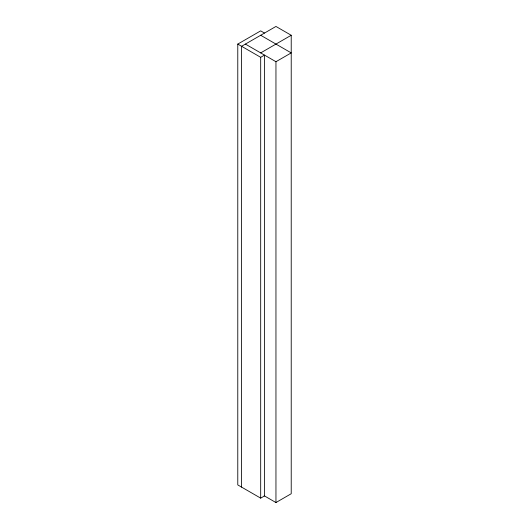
<?xml version="1.0" encoding="UTF-8"?>
<svg xmlns="http://www.w3.org/2000/svg" width="529" height="529" viewBox="0 0 529 529"><rect width="100%" height="100%" fill="white"/><g stroke="black" fill="none" stroke-linecap="round" stroke-linejoin="round"><path stroke-width="0.79" d="M237.779 44.086L260.685 57.311L264.5 55.102L264.5 495.938L260.685 498.139L237.779 484.914L237.779 44.086L260.685 30.861L264.5 33.062M260.685 52.9L291.221 35.264L291.221 493.736L275.953 502.55L264.156 495.739M245.41 44.086L275.953 61.714L291.221 52.9L260.685 35.264M291.221 35.264L275.953 26.45L241.594 46.288L241.594 487.123M275.953 61.714L275.953 502.55M260.685 57.311L260.685 498.139"/></g></svg>
